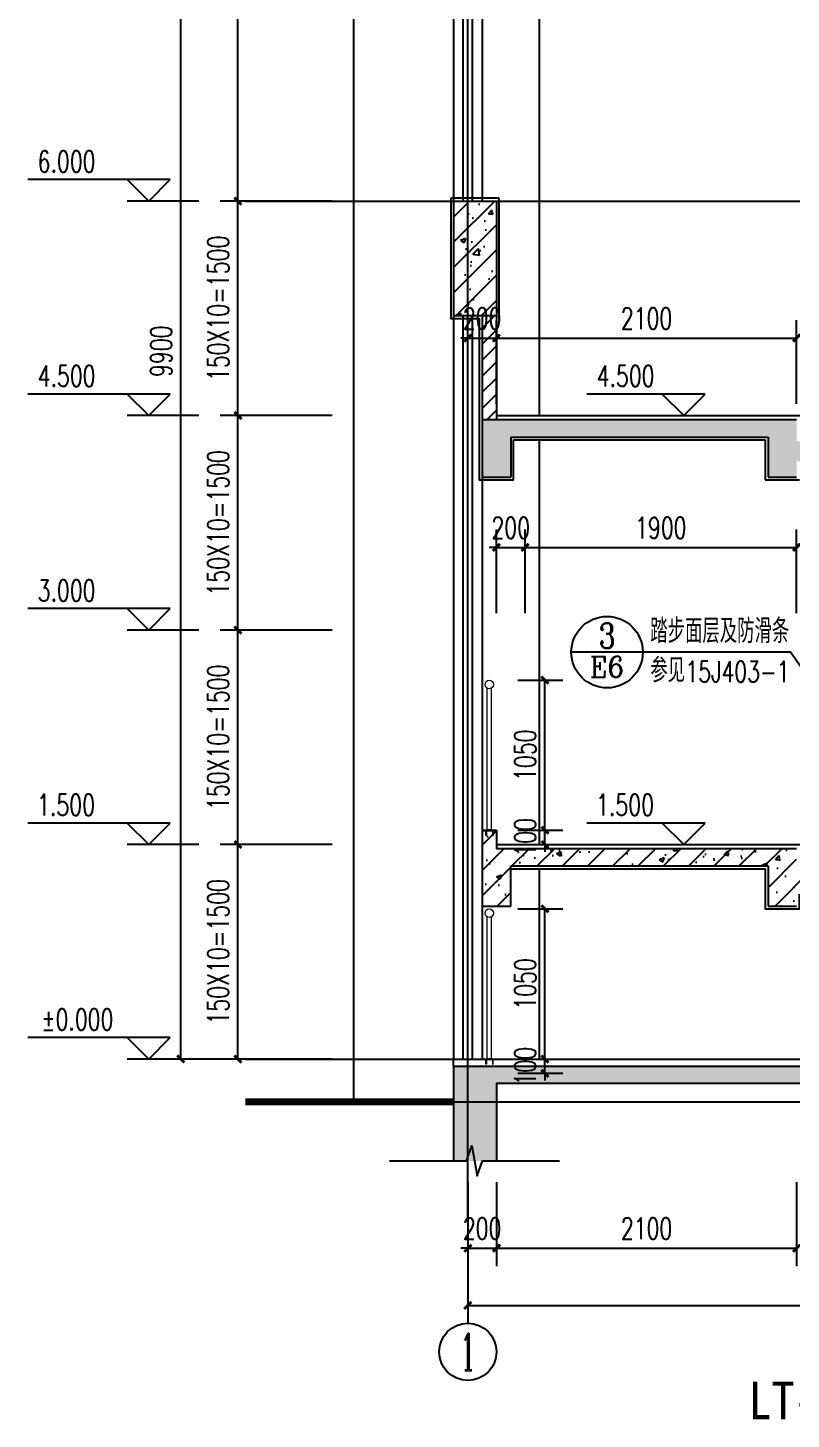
# Model space of a CAD drawing. Extents: x 1738711 to 2346805, y 1189731 to 2516152.
# Drawn here: x 2130583 to 2135924, y 1381618 to 1391349 of the extents above; entities that cross this region are included whole.
import ezdxf
from ezdxf.enums import TextEntityAlignment as Align

# ---------------------------------------------------------------- set-up
doc = ezdxf.new("R2010")
doc.units = 0
doc.header["$LTSCALE"] = 1000
doc.header["$MEASUREMENT"] = 0
doc.linetypes.add('复件 140224通州运河二期售楼部条件图_t3$0$X-ME SHAFT SH$0$X-B2$0$WATER_LINE', pattern=[0])
for name, color, linetype in [('AXIS', 3, 'Continuous'), ('AXIS_TEXT', 7, 'Continuous'), ('CONTINUOUS', 7, 'Continuous'), ('DIM_ELEV', 3, 'Continuous'), ('DIM_IDEN', 3, 'Continuous'), ('DIM_SYMB', 3, 'Continuous'), ('DOTE', 1, 'Continuous'), ('PUB_DIM', 3, 'Continuous'), ('PUB_HATCH', 8, 'Continuous'), ('PUB_TEXT', 7, 'Continuous'), ('WALL', 40, 'Continuous'), ('WINDOW', 144, 'Continuous'), ('切线', 35, 'Continuous'), ('看线', 8, 'Continuous')]:
    doc.layers.add(name, color=color, linetype=linetype)
doc.layers.add('填充', color=252, linetype='Continuous', lineweight=5)
doc.layers.add('栏杆', color=6, linetype='Continuous', lineweight=15)
doc.styles.add('_TCH_AXIS', font='COMPLEX', dxfattribs={"bigfont": 'GBCBIG'})
doc.styles.add('_TCH_DIM', font='SIMPLEX', dxfattribs={"bigfont": 'GBCBIG'})
doc.styles.add('_TCH_DIM_T3', font='SIMPLEX', dxfattribs={"width": 0.705882, "bigfont": 'GBCBIG'})
doc.styles.add('_TCH_LABEL', font='COMPLEX', dxfattribs={"bigfont": 'GBCBIG'})
doc.styles.add('COMPLEX', font='COMPLEX')
doc.styles.add('黑体', font='simhei_0.ttf', dxfattribs={"width": 0.9})
doc.dimstyles.new('_TCH_ARCH&&50', dxfattribs={"dimtxt": 148.75, "dimasz": 50, "dimexe": 125, "dimexo": 150, "dimgap": 63.125, "dimtad": 1, "dimdec": 0, "dimzin": 0, "dimdsep": 46, "dimtxsty": '_TCH_DIM_T3', "dimblk": 'ARCHTICK', "dimcen": 0.09, "dimclrt": 7, "dimazin": 2, "dimtfac": 1, "dimtdec": 0, "dimtix": 1, "dimtmove": 2, "dimatfit": 3, "dimfxl": 50, "dimtolj": 1, "dimtzin": 0, "dimarcsym": 0})

# ---------------------------------------------------------------- blocks, each defined once
blk = doc.blocks.new('gdfdgdfgdfbvfcxv')
at = {"layer": '填充'}
blk.add_line((264925, -67479), (264925, -67589), dxfattribs=at)
for points in [[(264919, -67480), (264829, -67480, -1), (264829, -67468), (264919, -67468)], [(264919, -67588), (264829, -67588, 1), (264829, -67600), (264919, -67600)]]:
    blk.add_lwpolyline(points, format="xyb", dxfattribs=at)
blk.add_lwpolyline([(264911, -67634), (264911, -67434), (264919, -67434), (264919, -67634)], close=True, dxfattribs=at)
blk.add_lwpolyline([(264911, -67634), (264911, -67434), (264919, -67434), (264919, -67634)], close=True, dxfattribs=at)
for centre, radius, start, end in [((264919, -67483), 4.5, 318.2388, 90), ((264915, -67488), 9.2, 330.3198, 59.7492), ((264919, -67495), 4.5, 318.2388, 90), ((264919, -67501), 4.5, 318.2388, 90), ((264919, -67507), 4.5, 318.2388, 90), ((264919, -67513), 4.5, 318.2388, 90), ((264919, -67519), 4.5, 318.2388, 90), ((264919, -67525), 4.5, 318.2388, 90), ((264919, -67531), 4.5, 318.2388, 90), ((264919, -67537), 4.5, 318.2388, 90), ((264919, -67543), 4.5, 318.2388, 90), ((264919, -67549), 4.5, 318.2388, 90), ((264919, -67555), 4.5, 318.2388, 90), ((264919, -67561), 4.5, 318.2388, 90), ((264919, -67567), 4.5, 318.2388, 90), ((264919, -67573), 4.5, 318.2388, 90), ((264919, -67579), 4.5, 318.2388, 90), ((264919, -67585), 4.5, 270, 90)]:
    blk.add_arc(centre, radius, start, end, dxfattribs=at)
blk = doc.blocks.new('_ArchTick')
at = {"color": 0, "linetype": 'ByBlock', "const_width": 0.4}
blk.add_lwpolyline([(-0.5, -0.5), (0.5, 0.5)], dxfattribs=at)
blk = doc.blocks.new('*D2079')
at = {"layer": 'Defpoints', "color": 0, "transparency": 16777216}
for p in [(2131653.2, 1394036.9), (2132461.8, 1394036.9), (2132461.8, 1384136.9)]:
    blk.add_point(p, dxfattribs=at)
at = {"layer": 'PUB_DIM', "color": 0, "lineweight": -2, "transparency": 16777216}
for p, q in [((2132311.8, 1394036.9), (2131528.2, 1394036.9)), ((2131653.2, 1384136.9), (2131653.2, 1394036.9)), ((2132311.8, 1384136.9), (2131528.2, 1384136.9))]:
    blk.add_line(p, q, dxfattribs=at)
at = {"layer": 'PUB_DIM', "color": 0, "lineweight": -2, "transparency": 16777216, "xscale": 50, "yscale": 50, "zscale": 50}
for p, rotation in [((2131653.2, 1394036.9), 90), ((2131653.2, 1384136.9), 270)]:
    blk.add_blockref('_ArchTick', p, dxfattribs=dict(at, rotation=rotation))
at = {"layer": 'PUB_DIM', "color": 7, "transparency": 16777216, "insert": (2131515.7, 1389086.9), "char_height": 148.75, "attachment_point": 5, "rotation": 90, "style": '_TCH_DIM_T3'}
blk.add_mtext('\\A1;9900', dxfattribs=at)
blk = doc.blocks.new('*D2080')
at = {"layer": 'Defpoints', "color": 0, "transparency": 16777216}
for p in [(2132053.2, 1385636.9), (2132861.8, 1385636.9), (2132861.8, 1384136.9)]:
    blk.add_point(p, dxfattribs=at)
at = {"layer": 'PUB_DIM', "color": 0, "lineweight": -2, "transparency": 16777216}
for p, q in [((2132711.8, 1385636.9), (2131928.2, 1385636.9)), ((2132053.2, 1384136.9), (2132053.2, 1385636.9)), ((2132711.8, 1384136.9), (2131928.2, 1384136.9))]:
    blk.add_line(p, q, dxfattribs=at)
at = {"layer": 'PUB_DIM', "color": 0, "lineweight": -2, "transparency": 16777216, "xscale": 50, "yscale": 50, "zscale": 50}
for p, rotation in [((2132053.2, 1385636.9), 90), ((2132053.2, 1384136.9), 270)]:
    blk.add_blockref('_ArchTick', p, dxfattribs=dict(at, rotation=rotation))
at = {"layer": 'PUB_DIM', "color": 7, "transparency": 16777216, "insert": (2131915.7, 1384886.9), "char_height": 148.75, "attachment_point": 5, "rotation": 90, "style": '_TCH_DIM_T3'}
blk.add_mtext('\\A1;150X10=1500', dxfattribs=at)
blk = doc.blocks.new('*D2081')
at = {"layer": 'Defpoints', "color": 0, "transparency": 16777216}
for p in [(2132053.2, 1387136.9), (2132861.8, 1387136.9), (2132861.8, 1385636.9)]:
    blk.add_point(p, dxfattribs=at)
at = {"layer": 'PUB_DIM', "color": 0, "lineweight": -2, "transparency": 16777216}
for p, q in [((2132711.8, 1387136.9), (2131928.2, 1387136.9)), ((2132053.2, 1385636.9), (2132053.2, 1387136.9)), ((2132711.8, 1385636.9), (2131928.2, 1385636.9))]:
    blk.add_line(p, q, dxfattribs=at)
at = {"layer": 'PUB_DIM', "color": 0, "lineweight": -2, "transparency": 16777216, "xscale": 50, "yscale": 50, "zscale": 50}
for p, rotation in [((2132053.2, 1387136.9), 90), ((2132053.2, 1385636.9), 270)]:
    blk.add_blockref('_ArchTick', p, dxfattribs=dict(at, rotation=rotation))
at = {"layer": 'PUB_DIM', "color": 7, "transparency": 16777216, "insert": (2131915.7, 1386386.9), "char_height": 148.75, "attachment_point": 5, "rotation": 90, "style": '_TCH_DIM_T3'}
blk.add_mtext('\\A1;150X10=1500', dxfattribs=at)
blk = doc.blocks.new('*D2082')
at = {"layer": 'Defpoints', "color": 0, "transparency": 16777216}
for p in [(2132053.2, 1388636.9), (2132861.8, 1388636.9), (2132861.8, 1387136.9)]:
    blk.add_point(p, dxfattribs=at)
at = {"layer": 'PUB_DIM', "color": 0, "lineweight": -2, "transparency": 16777216}
for p, q in [((2132711.8, 1388636.9), (2131928.2, 1388636.9)), ((2132053.2, 1387136.9), (2132053.2, 1388636.9)), ((2132711.8, 1387136.9), (2131928.2, 1387136.9))]:
    blk.add_line(p, q, dxfattribs=at)
at = {"layer": 'PUB_DIM', "color": 0, "lineweight": -2, "transparency": 16777216, "xscale": 50, "yscale": 50, "zscale": 50}
for p, rotation in [((2132053.2, 1388636.9), 90), ((2132053.2, 1387136.9), 270)]:
    blk.add_blockref('_ArchTick', p, dxfattribs=dict(at, rotation=rotation))
at = {"layer": 'PUB_DIM', "color": 7, "transparency": 16777216, "insert": (2131915.7, 1387886.9), "char_height": 148.75, "attachment_point": 5, "rotation": 90, "style": '_TCH_DIM_T3'}
blk.add_mtext('\\A1;150X10=1500', dxfattribs=at)
blk = doc.blocks.new('*D2083')
at = {"layer": 'Defpoints', "color": 0, "transparency": 16777216}
for p in [(2132053.2, 1390136.9), (2132861.8, 1390136.9), (2132861.8, 1388636.9)]:
    blk.add_point(p, dxfattribs=at)
at = {"layer": 'PUB_DIM', "color": 0, "lineweight": -2, "transparency": 16777216}
for p, q in [((2132711.8, 1390136.9), (2131928.2, 1390136.9)), ((2132053.2, 1388636.9), (2132053.2, 1390136.9)), ((2132711.8, 1388636.9), (2131928.2, 1388636.9))]:
    blk.add_line(p, q, dxfattribs=at)
at = {"layer": 'PUB_DIM', "color": 0, "lineweight": -2, "transparency": 16777216, "xscale": 50, "yscale": 50, "zscale": 50}
for p, rotation in [((2132053.2, 1390136.9), 90), ((2132053.2, 1388636.9), 270)]:
    blk.add_blockref('_ArchTick', p, dxfattribs=dict(at, rotation=rotation))
at = {"layer": 'PUB_DIM', "color": 7, "transparency": 16777216, "insert": (2131915.7, 1389386.9), "char_height": 148.75, "attachment_point": 5, "rotation": 90, "style": '_TCH_DIM_T3'}
blk.add_mtext('\\A1;150X10=1500', dxfattribs=at)
blk = doc.blocks.new('*D2084')
at = {"layer": 'Defpoints', "color": 0, "transparency": 16777216}
for p in [(2132053.2, 1394036.9), (2132861.8, 1394036.9), (2132861.8, 1390136.9)]:
    blk.add_point(p, dxfattribs=at)
at = {"layer": 'PUB_DIM', "color": 0, "lineweight": -2, "transparency": 16777216}
for p, q in [((2132711.8, 1394036.9), (2131928.2, 1394036.9)), ((2132053.2, 1390136.9), (2132053.2, 1394036.9)), ((2132711.8, 1390136.9), (2131928.2, 1390136.9))]:
    blk.add_line(p, q, dxfattribs=at)
at = {"layer": 'PUB_DIM', "color": 0, "lineweight": -2, "transparency": 16777216, "xscale": 50, "yscale": 50, "zscale": 50}
for p, rotation in [((2132053.2, 1394036.9), 90), ((2132053.2, 1390136.9), 270)]:
    blk.add_blockref('_ArchTick', p, dxfattribs=dict(at, rotation=rotation))
at = {"layer": 'PUB_DIM', "color": 7, "transparency": 16777216, "insert": (2131915.7, 1392086.9), "char_height": 148.75, "attachment_point": 5, "rotation": 90, "style": '_TCH_DIM_T3'}
blk.add_mtext('\\A1;3900', dxfattribs=at)
blk = doc.blocks.new('*D2085')
at = {"layer": 'Defpoints', "color": 0, "transparency": 16777216}
for p in [(2134061.8, 1387715), (2133861.8, 1387104.2), (2134061.8, 1387104.2)]:
    blk.add_point(p, dxfattribs=at)
at = {"layer": 'PUB_DIM', "color": 0, "lineweight": -2, "transparency": 16777216}
for p, q in [((2133861.8, 1387254.2), (2133861.8, 1387840)), ((2134061.8, 1387254.2), (2134061.8, 1387840)), ((2133861.8, 1387715), (2133811.8, 1387715)), ((2133861.8, 1387715), (2134061.8, 1387715)), ((2134061.8, 1387715), (2134111.8, 1387715))]:
    blk.add_line(p, q, dxfattribs=at)
at = {"layer": 'PUB_DIM', "color": 0, "lineweight": -2, "transparency": 16777216, "xscale": 50, "yscale": 50, "zscale": 50}
blk.add_blockref('_ArchTick', (2133861.8, 1387715), dxfattribs=at)
at = {"layer": 'PUB_DIM', "color": 0, "lineweight": -2, "transparency": 16777216, "xscale": 50, "yscale": 50, "zscale": 50, "rotation": 180}
blk.add_blockref('_ArchTick', (2134061.8, 1387715), dxfattribs=at)
at = {"layer": 'PUB_DIM', "color": 7, "transparency": 16777216, "insert": (2133961.8, 1387852.5), "char_height": 148.75, "attachment_point": 5, "style": '_TCH_DIM_T3'}
blk.add_mtext('\\A1;200', dxfattribs=at)
blk = doc.blocks.new('*D2086')
at = {"layer": 'Defpoints', "color": 0, "transparency": 16777216}
for p in [(2135961.8, 1387715), (2134061.8, 1387104.2), (2135961.8, 1387104.2)]:
    blk.add_point(p, dxfattribs=at)
at = {"layer": 'PUB_DIM', "color": 0, "lineweight": -2, "transparency": 16777216}
for p, q in [((2134061.8, 1387254.2), (2134061.8, 1387840)), ((2135961.8, 1387254.2), (2135961.8, 1387840)), ((2134061.8, 1387715), (2135961.8, 1387715))]:
    blk.add_line(p, q, dxfattribs=at)
at = {"layer": 'PUB_DIM', "color": 0, "lineweight": -2, "transparency": 16777216, "xscale": 50, "yscale": 50, "zscale": 50, "rotation": 180}
blk.add_blockref('_ArchTick', (2134061.8, 1387715), dxfattribs=at)
at = {"layer": 'PUB_DIM', "color": 0, "lineweight": -2, "transparency": 16777216, "xscale": 50, "yscale": 50, "zscale": 50}
blk.add_blockref('_ArchTick', (2135961.8, 1387715), dxfattribs=at)
at = {"layer": 'PUB_DIM', "color": 7, "transparency": 16777216, "insert": (2135011.8, 1387852.5), "char_height": 148.75, "attachment_point": 5, "style": '_TCH_DIM_T3'}
blk.add_mtext('\\A1;1900', dxfattribs=at)
blk = doc.blocks.new('*D2089')
at = {"layer": 'Defpoints', "color": 0, "transparency": 16777216}
for p in [(2133861.8, 1389179.1), (2133661.8, 1388568.4), (2133861.8, 1388568.4)]:
    blk.add_point(p, dxfattribs=at)
at = {"layer": 'PUB_DIM', "color": 0, "lineweight": -2, "transparency": 16777216}
for p, q in [((2133661.8, 1388718.4), (2133661.8, 1389304.1)), ((2133861.8, 1388718.4), (2133861.8, 1389304.1)), ((2133661.8, 1389179.1), (2133611.8, 1389179.1)), ((2133661.8, 1389179.1), (2133861.8, 1389179.1)), ((2133861.8, 1389179.1), (2133911.8, 1389179.1))]:
    blk.add_line(p, q, dxfattribs=at)
at = {"layer": 'PUB_DIM', "color": 0, "lineweight": -2, "transparency": 16777216, "xscale": 50, "yscale": 50, "zscale": 50}
blk.add_blockref('_ArchTick', (2133661.8, 1389179.1), dxfattribs=at)
at = {"layer": 'PUB_DIM', "color": 0, "lineweight": -2, "transparency": 16777216, "xscale": 50, "yscale": 50, "zscale": 50, "rotation": 180}
blk.add_blockref('_ArchTick', (2133861.8, 1389179.1), dxfattribs=at)
at = {"layer": 'PUB_DIM', "color": 7, "transparency": 16777216, "insert": (2133761.8, 1389316.6), "char_height": 148.75, "attachment_point": 5, "style": '_TCH_DIM_T3'}
blk.add_mtext('\\A1;200', dxfattribs=at)
blk = doc.blocks.new('*D2090')
at = {"layer": 'Defpoints', "color": 0, "transparency": 16777216}
for p in [(2135961.8, 1389179.1), (2133861.8, 1388568.4), (2135961.8, 1388568.4)]:
    blk.add_point(p, dxfattribs=at)
at = {"layer": 'PUB_DIM', "color": 0, "lineweight": -2, "transparency": 16777216}
for p, q in [((2133861.8, 1388718.4), (2133861.8, 1389304.1)), ((2135961.8, 1388718.4), (2135961.8, 1389304.1)), ((2133861.8, 1389179.1), (2135961.8, 1389179.1))]:
    blk.add_line(p, q, dxfattribs=at)
at = {"layer": 'PUB_DIM', "color": 0, "lineweight": -2, "transparency": 16777216, "xscale": 50, "yscale": 50, "zscale": 50, "rotation": 180}
blk.add_blockref('_ArchTick', (2133861.8, 1389179.1), dxfattribs=at)
at = {"layer": 'PUB_DIM', "color": 0, "lineweight": -2, "transparency": 16777216, "xscale": 50, "yscale": 50, "zscale": 50}
blk.add_blockref('_ArchTick', (2135961.8, 1389179.1), dxfattribs=at)
at = {"layer": 'PUB_DIM', "color": 7, "transparency": 16777216, "insert": (2134911.8, 1389316.6), "char_height": 148.75, "attachment_point": 5, "style": '_TCH_DIM_T3'}
blk.add_mtext('\\A1;2100', dxfattribs=at)
blk = doc.blocks.new('*D2097')
at = {"layer": 'Defpoints', "color": 0, "transparency": 16777216}
for p in [(2133861.8, 1385186.9), (2134201.1, 1385186.9), (2133861.8, 1384136.9)]:
    blk.add_point(p, dxfattribs=at)
at = {"layer": 'PUB_DIM', "color": 0, "lineweight": -2, "transparency": 16777216}
for p, q in [((2134011.8, 1385186.9), (2134326.1, 1385186.9)), ((2134201.1, 1384136.9), (2134201.1, 1385186.9)), ((2134011.8, 1384136.9), (2134326.1, 1384136.9))]:
    blk.add_line(p, q, dxfattribs=at)
at = {"layer": 'PUB_DIM', "color": 0, "lineweight": -2, "transparency": 16777216, "xscale": 50, "yscale": 50, "zscale": 50}
for p, rotation in [((2134201.1, 1385186.9), 90), ((2134201.1, 1384136.9), 270)]:
    blk.add_blockref('_ArchTick', p, dxfattribs=dict(at, rotation=rotation))
at = {"layer": 'PUB_DIM', "color": 7, "transparency": 16777216, "insert": (2134063.6, 1384661.9), "char_height": 148.75, "attachment_point": 5, "rotation": 90, "style": '_TCH_DIM_T3'}
blk.add_mtext('\\A1;1050', dxfattribs=at)
blk = doc.blocks.new('*D2098')
at = {"layer": 'Defpoints', "color": 0, "transparency": 16777216}
for p in [(2133861.8, 1384136.9), (2134201.1, 1384136.9), (2133861.8, 1384036.9)]:
    blk.add_point(p, dxfattribs=at)
at = {"layer": 'PUB_DIM', "color": 0, "lineweight": -2, "transparency": 16777216}
for p, q in [((2134011.8, 1384136.9), (2134326.1, 1384136.9)), ((2134201.1, 1384136.9), (2134201.1, 1384186.9)), ((2134201.1, 1384036.9), (2134201.1, 1384136.9)), ((2134011.8, 1384036.9), (2134326.1, 1384036.9)), ((2134201.1, 1384036.9), (2134201.1, 1383986.9))]:
    blk.add_line(p, q, dxfattribs=at)
at = {"layer": 'PUB_DIM', "color": 0, "lineweight": -2, "transparency": 16777216, "xscale": 50, "yscale": 50, "zscale": 50}
for p, rotation in [((2134201.1, 1384136.9), 270), ((2134201.1, 1384036.9), 90)]:
    blk.add_blockref('_ArchTick', p, dxfattribs=dict(at, rotation=rotation))
at = {"layer": 'PUB_DIM', "color": 7, "transparency": 16777216, "insert": (2134063.6, 1384086.9), "char_height": 148.75, "attachment_point": 5, "rotation": 90, "style": '_TCH_DIM_T3'}
blk.add_mtext('\\A1;100', dxfattribs=at)
blk = doc.blocks.new('*D2102')
at = {"layer": 'Defpoints', "color": 0, "transparency": 16777216}
for p in [(2133861.8, 1386786.9), (2134201.1, 1386786.9), (2133861.8, 1385736.9)]:
    blk.add_point(p, dxfattribs=at)
at = {"layer": 'PUB_DIM', "color": 0, "lineweight": -2, "transparency": 16777216}
for p, q in [((2134011.8, 1386786.9), (2134326.1, 1386786.9)), ((2134201.1, 1385736.9), (2134201.1, 1386786.9)), ((2134011.8, 1385736.9), (2134326.1, 1385736.9))]:
    blk.add_line(p, q, dxfattribs=at)
at = {"layer": 'PUB_DIM', "color": 0, "lineweight": -2, "transparency": 16777216, "xscale": 50, "yscale": 50, "zscale": 50}
for p, rotation in [((2134201.1, 1386786.9), 90), ((2134201.1, 1385736.9), 270)]:
    blk.add_blockref('_ArchTick', p, dxfattribs=dict(at, rotation=rotation))
at = {"layer": 'PUB_DIM', "color": 7, "transparency": 16777216, "insert": (2134063.6, 1386261.9), "char_height": 148.75, "attachment_point": 5, "rotation": 90, "style": '_TCH_DIM_T3'}
blk.add_mtext('\\A1;1050', dxfattribs=at)
blk = doc.blocks.new('*D2103')
at = {"layer": 'Defpoints', "color": 0, "transparency": 16777216}
for p in [(2133861.8, 1385736.9), (2134201.1, 1385736.9), (2133861.8, 1385636.9)]:
    blk.add_point(p, dxfattribs=at)
at = {"layer": 'PUB_DIM', "color": 0, "lineweight": -2, "transparency": 16777216}
for p, q in [((2134201.1, 1385736.9), (2134201.1, 1385786.9)), ((2134011.8, 1385736.9), (2134326.1, 1385736.9)), ((2134201.1, 1385636.9), (2134201.1, 1385736.9)), ((2134011.8, 1385636.9), (2134326.1, 1385636.9)), ((2134201.1, 1385636.9), (2134201.1, 1385586.9))]:
    blk.add_line(p, q, dxfattribs=at)
at = {"layer": 'PUB_DIM', "color": 0, "lineweight": -2, "transparency": 16777216, "xscale": 50, "yscale": 50, "zscale": 50}
for p, rotation in [((2134201.1, 1385736.9), 270), ((2134201.1, 1385636.9), 90)]:
    blk.add_blockref('_ArchTick', p, dxfattribs=dict(at, rotation=rotation))
at = {"layer": 'PUB_DIM', "color": 7, "transparency": 16777216, "insert": (2134063.6, 1385686.9), "char_height": 148.75, "attachment_point": 5, "rotation": 90, "style": '_TCH_DIM_T3'}
blk.add_mtext('\\A1;100', dxfattribs=at)
blk = doc.blocks.new('*D2104')
at = {"layer": 'Defpoints', "color": 0, "transparency": 16777216}
for p in [(2133661.8, 1383024.5), (2141761.8, 1383024.5), (2141761.8, 1382413.7)]:
    blk.add_point(p, dxfattribs=at)
at = {"layer": 'PUB_DIM', "color": 0, "lineweight": -2, "transparency": 16777216}
for p, q in [((2133661.8, 1382874.5), (2133661.8, 1382288.7)), ((2141761.8, 1382874.5), (2141761.8, 1382288.7)), ((2133661.8, 1382413.7), (2141761.8, 1382413.7))]:
    blk.add_line(p, q, dxfattribs=at)
at = {"layer": 'PUB_DIM', "color": 0, "lineweight": -2, "transparency": 16777216, "xscale": 50, "yscale": 50, "zscale": 50, "rotation": 180}
blk.add_blockref('_ArchTick', (2133661.8, 1382413.7), dxfattribs=at)
at = {"layer": 'PUB_DIM', "color": 0, "lineweight": -2, "transparency": 16777216, "xscale": 50, "yscale": 50, "zscale": 50}
blk.add_blockref('_ArchTick', (2141761.8, 1382413.7), dxfattribs=at)
at = {"layer": 'PUB_DIM', "color": 7, "transparency": 16777216, "insert": (2137711.8, 1382551.2), "char_height": 148.75, "attachment_point": 5, "style": '_TCH_DIM_T3'}
blk.add_mtext('\\A1;8100', dxfattribs=at)
blk = doc.blocks.new('*D2105')
at = {"layer": 'Defpoints', "color": 0, "transparency": 16777216}
for p in [(2133661.8, 1383424.5), (2133861.8, 1383424.5), (2133861.8, 1382813.7)]:
    blk.add_point(p, dxfattribs=at)
at = {"layer": 'PUB_DIM', "color": 0, "lineweight": -2, "transparency": 16777216}
for p, q in [((2133661.8, 1383274.5), (2133661.8, 1382688.7)), ((2133861.8, 1383274.5), (2133861.8, 1382688.7)), ((2133661.8, 1382813.7), (2133611.8, 1382813.7)), ((2133661.8, 1382813.7), (2133861.8, 1382813.7)), ((2133861.8, 1382813.7), (2133911.8, 1382813.7))]:
    blk.add_line(p, q, dxfattribs=at)
at = {"layer": 'PUB_DIM', "color": 0, "lineweight": -2, "transparency": 16777216, "xscale": 50, "yscale": 50, "zscale": 50}
blk.add_blockref('_ArchTick', (2133661.8, 1382813.7), dxfattribs=at)
at = {"layer": 'PUB_DIM', "color": 0, "lineweight": -2, "transparency": 16777216, "xscale": 50, "yscale": 50, "zscale": 50, "rotation": 180}
blk.add_blockref('_ArchTick', (2133861.8, 1382813.7), dxfattribs=at)
at = {"layer": 'PUB_DIM', "color": 7, "transparency": 16777216, "insert": (2133761.8, 1382951.2), "char_height": 148.75, "attachment_point": 5, "style": '_TCH_DIM_T3'}
blk.add_mtext('\\A1;200', dxfattribs=at)
blk = doc.blocks.new('*D2106')
at = {"layer": 'Defpoints', "color": 0, "transparency": 16777216}
for p in [(2133861.8, 1383424.5), (2135961.8, 1383424.5), (2135961.8, 1382813.7)]:
    blk.add_point(p, dxfattribs=at)
at = {"layer": 'PUB_DIM', "color": 0, "lineweight": -2, "transparency": 16777216}
for p, q in [((2133861.8, 1383274.5), (2133861.8, 1382688.7)), ((2135961.8, 1383274.5), (2135961.8, 1382688.7)), ((2133861.8, 1382813.7), (2135961.8, 1382813.7))]:
    blk.add_line(p, q, dxfattribs=at)
at = {"layer": 'PUB_DIM', "color": 0, "lineweight": -2, "transparency": 16777216, "xscale": 50, "yscale": 50, "zscale": 50, "rotation": 180}
blk.add_blockref('_ArchTick', (2133861.8, 1382813.7), dxfattribs=at)
at = {"layer": 'PUB_DIM', "color": 0, "lineweight": -2, "transparency": 16777216, "xscale": 50, "yscale": 50, "zscale": 50}
blk.add_blockref('_ArchTick', (2135961.8, 1382813.7), dxfattribs=at)
at = {"layer": 'PUB_DIM', "color": 7, "transparency": 16777216, "insert": (2134911.8, 1382951.2), "char_height": 148.75, "attachment_point": 5, "style": '_TCH_DIM_T3'}
blk.add_mtext('\\A1;2100', dxfattribs=at)
blk = doc.blocks.new('_AXISO')
blk.add_circle((0, 0), 0.5)
at = {"layer": 'AXIS_TEXT', "style": 'COMPLEX', "width": 1.041667}
blk.add_attdef('A', text='', height=0.56, dxfattribs=at).set_placement((-0.25, -0.28), (0.25, -0.28), align=Align.FIT)

msp = doc.modelspace()

# ---------------------------------------------------------------- hatches: boundary and pattern name
at = {"layer": 'PUB_HATCH', "linetype": '复件 140224通州运河二期售楼部条件图_t3$0$X-ME SHAFT SH$0$X-B2$0$WATER_LINE'}
h = msp.add_hatch(dxfattribs=at)
h.set_pattern_fill('钢筋混凝土', color=256, scale=50, style=0)
h.set_pattern_definition([(45, (211569.91, 25941.04), (-88.3883476, 88.3883476), []), (50, (211569.9, 25941.04), (358.63009, -31.376067), [37.5, -412.5]), (355, (211569.9, 25941.04), (-69.375667, 376.096067), [30, -330]), (100.4514, (211599.8, 25938.43), (289.25469, 344.71977), [31.870095, -350.571056]), (46.1842, (211569.9, 26041.04), (533.620524, -82.75951), [56.25, -618.75]), (96.6356, (211614.4, 26034.15), (467.33135, 487.05894), [47.80514, -525.8565]), (351.1842, (211569.9, 26041.04), (467.33097, 487.0593), [45, -495]), (21, (211619.9, 26016.04), (298.453526, -201.309445), [37.5, -412.5]), (326, (211619.9, 26016.04), (121.657666, 362.57502), [30, -330]), (71.4514, (211644.78, 25999.27), (420.111314, 161.26525), [31.870095, -350.571056]), (37.5, (211569.91, 25941.04), (6.079928, 166.446927), [0, -326, 0, -335, 0, -331.25]), (7.5, (211569.9, 25941.04), (131.534769, 197.205856), [0, -191, 0, -318.5, 0, -126.25]), (327.5, (211458.41, 25941.04), (266.911218, -11.277436), [0, -125, 0, -390, 0, -517.5]), (317.5, (211408.4, 25941.04), (291.593085, 50.052491), [0, -162.5, 0, -259, 0, -367.5])])
h.paths.add_polyline_path([(2133561.8, 1389336.9), (2133561.8, 1390136.9), (2133861.8, 1390136.9), (2133861.8, 1389336.9)])
h = msp.add_hatch(dxfattribs=at)
h.set_pattern_fill('ANSI31', color=256, scale=50, style=0)
h.set_pattern_definition([(45, (211769.91, 25941.04), (-56.1266008, 56.1266008), [])])
h.paths.add_polyline_path([(2133761.8, 1389336.9), (2133861.8, 1389336.9), (2133861.8, 1388606.9), (2133761.8, 1388606.9)])
h = msp.add_hatch(dxfattribs=at)
h.set_pattern_fill('钢筋混凝土', color=256, scale=50, style=0)
h.set_pattern_definition([(45, (2141986.96, 1386334.16), (-88.3883, 88.3883), []), (50, (2141986.96, 1386334.16), (358.63, -31.376), [37.5, -412.5]), (355, (2141986.96, 1386334.16), (-69.376, 376.096), [30, -330]), (100.4514, (2142016.84, 1386331.54), (289.255, 344.72), [31.87, -350.571]), (46.184, (2141986.96, 1386434.16), (533.62, -82.76), [56.25, -618.75]), (96.6356, (2142031.4, 1386427.26), (467.33, 487.06), [47.805, -525.856]), (351.184, (2141986.96, 1386434.16), (467.33, 487.06), [45, -495]), (21, (2142036.96, 1386409.16), (298.454, -201.309), [37.5, -412.5]), (326, (2142036.96, 1386409.16), (121.658, 362.575), [30, -330]), (71.4514, (2142061.83, 1386392.38), (420.111, 161.265), [31.87, -350.571]), (37.5, (2141986.96, 1386334.16), (6.08, 166.447), [0, -326, 0, -335, 0, -331.25]), (7.5, (2141986.96, 1386334.16), (131.5348, 197.206), [0, -191, 0, -318.5, 0, -126.25]), (327.5, (2141875.46, 1386334.16), (266.9112, -11.2774), [0, -125, 0, -390, 0, -517.5]), (317.5, (2141825.46, 1386334.16), (291.593, 50.0525), [0, -162.5, 0, -259, 0, -367.5])])
h.paths.add_polyline_path([(2142061.8, 1386436.9), (2141861.8, 1386436.9), (2141861.8, 1386236.9), (2142061.8, 1386236.9)])
h.paths.add_polyline_path([(2133761.8, 1388606.9), (2133761.8, 1388206.9), (2133961.8, 1388206.9), (2133961.8, 1388486.9), (2135761.8, 1388486.9), (2135761.8, 1388206.9), (2135961.8, 1388206.9), (2135961.8, 1388322.8), (2138661.8, 1386972.8), (2138661.8, 1386706.9), (2138861.8, 1386706.9), (2138861.8, 1386986.9), (2141861.8, 1386986.9), (2141861.8, 1386706.9), (2142061.8, 1386706.9), (2142061.8, 1387106.9), (2138661.8, 1387106.9), (2138661.8, 1387256.9), (2138361.8, 1387256.9), (2138361.8, 1387406.9), (2138061.8, 1387406.9), (2138061.8, 1387556.9), (2137761.8, 1387556.9), (2137761.8, 1387706.9), (2137461.8, 1387706.9), (2137461.8, 1387856.9), (2137161.8, 1387856.9), (2137161.8, 1388006.9), (2136861.8, 1388006.9), (2136861.8, 1388156.9), (2136561.8, 1388156.9), (2136561.8, 1388306.9), (2136261.8, 1388306.9), (2136261.8, 1388456.9), (2135961.8, 1388456.9), (2135961.8, 1388606.9)])
h = msp.add_hatch(dxfattribs=at)
h.set_pattern_fill('钢筋混凝土', color=256, scale=50, style=0)
h.set_pattern_definition([(45, (193593.49, -40469.55), (-88.3883476, 88.3883476), []), (50, (193593.5, -40469.55), (358.63009, -31.376067), [37.5, -412.5]), (355, (193593.5, -40469.55), (-69.375667, 376.096067), [30, -330]), (100.4514, (193623.37, -40472.16), (289.25469, 344.71977), [31.870095, -350.571056]), (46.1842, (193593.5, -40369.55), (533.620524, -82.75951), [56.25, -618.75]), (96.6356, (193637.96, -40376.44), (467.33135, 487.05894), [47.80514, -525.8565]), (351.1842, (193593.5, -40369.55), (467.33097, 487.0593), [45, -495]), (21, (193643.5, -40394.55), (298.453526, -201.309445), [37.5, -412.5]), (326, (193643.5, -40394.55), (121.657666, 362.57502), [30, -330]), (71.4514, (193668.36, -40411.32), (420.111314, 161.26525), [31.870095, -350.571056]), (37.5, (193593.49, -40469.55), (6.079928, 166.446927), [0, -326, 0, -335, 0, -331.25]), (7.5, (193593.49, -40469.55), (131.534769, 197.205856), [0, -191, 0, -318.5, 0, -126.25]), (327.5, (193481.99, -40469.55), (266.911218, -11.277436), [0, -125, 0, -390, 0, -517.5]), (317.5, (193431.99, -40469.55), (291.593085, 50.052491), [0, -162.5, 0, -259, 0, -367.5])])
h.paths.add_polyline_path([(2133761.8, 1385736.9), (2133761.8, 1385206.9), (2133961.8, 1385206.9), (2133961.8, 1385486.9), (2135761.8, 1385486.9), (2135761.8, 1385206.9), (2135961.8, 1385206.9), (2135961.8, 1385322.8), (2138433.5, 1384086.9), (2138661.8, 1384086.9), (2138661.8, 1384256.9), (2138361.8, 1384256.9), (2138361.8, 1384406.9), (2138061.8, 1384406.9), (2138061.8, 1384556.9), (2137761.8, 1384556.9), (2137761.8, 1384706.9), (2137461.8, 1384706.9), (2137461.8, 1384856.9), (2137161.8, 1384856.9), (2137161.8, 1385006.9), (2136861.8, 1385006.9), (2136861.8, 1385156.9), (2136561.8, 1385156.9), (2136561.8, 1385306.9), (2136261.8, 1385306.9), (2136261.8, 1385456.9), (2135961.8, 1385456.9), (2135961.8, 1385606.9), (2133861.8, 1385606.9), (2133861.8, 1385736.9)])
h = msp.add_hatch(dxfattribs=at)
h.set_pattern_fill('钢筋混凝土', color=256, scale=50, style=0)
h.set_pattern_definition([(45, (211569.91, 25941.04), (-88.3883476, 88.3883476), []), (50, (211569.9, 25941.04), (358.63009, -31.376067), [37.5, -412.5]), (355, (211569.9, 25941.04), (-69.375667, 376.096067), [30, -330]), (100.4514, (211599.8, 25938.43), (289.25469, 344.71977), [31.870095, -350.571056]), (46.1842, (211569.9, 26041.04), (533.620524, -82.75951), [56.25, -618.75]), (96.6356, (211614.4, 26034.15), (467.33135, 487.05894), [47.80514, -525.8565]), (351.1842, (211569.9, 26041.04), (467.33097, 487.0593), [45, -495]), (21, (211619.9, 26016.04), (298.453526, -201.309445), [37.5, -412.5]), (326, (211619.9, 26016.04), (121.657666, 362.57502), [30, -330]), (71.4514, (211644.78, 25999.27), (420.111314, 161.26525), [31.870095, -350.571056]), (37.5, (211569.91, 25941.04), (6.079928, 166.446927), [0, -326, 0, -335, 0, -331.25]), (7.5, (211569.9, 25941.04), (131.534769, 197.205856), [0, -191, 0, -318.5, 0, -126.25]), (327.5, (211458.41, 25941.04), (266.911218, -11.277436), [0, -125, 0, -390, 0, -517.5]), (317.5, (211408.4, 25941.04), (291.593085, 50.052491), [0, -162.5, 0, -259, 0, -367.5])])
h.paths.add_polyline_path([(2133561.8, 1383424.5), (2133561.8, 1384086.9), (2142841.8, 1384086.9), (2142841.8, 1383966.9), (2141911.8, 1383966.9), (2141911.8, 1383424.5), (2141611.8, 1383424.5), (2141611.8, 1383966.9), (2138861.8, 1383966.9), (2138861.8, 1383686.9), (2138661.8, 1383686.9), (2138661.8, 1383966.9), (2133861.8, 1383966.9), (2133861.8, 1383424.5)])

# ---------------------------------------------------------------- linework, layer by layer
at = {"layer": 'AXIS'}
msp.add_line((2133661.8, 1382788.7), (2133661.8, 1382288.7), dxfattribs=at)
at = {"layer": 'DIM_ELEV'}
for p, q in [((2131579, 1390286.9), (2130583, 1390286.9)), ((2131429, 1390136.9), (2131279, 1390286.9)), ((2131429, 1390136.9), (2131579, 1390286.9)), ((2131779, 1390136.9), (2131279, 1390136.9)), ((2131579, 1388786.9), (2130583, 1388786.9)), ((2131429, 1388636.9), (2131279, 1388786.9)), ((2131429, 1388636.9), (2131579, 1388786.9)), ((2135322.1, 1388786.9), (2134494, 1388786.9)), ((2135172.1, 1388636.9), (2135022.1, 1388786.9)), ((2135172.1, 1388636.9), (2135322.1, 1388786.9)), ((2131779, 1388636.9), (2131279, 1388636.9)), ((2131579, 1387286.9), (2130583, 1387286.9)), ((2131429, 1387136.9), (2131279, 1387286.9)), ((2131429, 1387136.9), (2131579, 1387286.9)), ((2131779, 1387136.9), (2131279, 1387136.9)), ((2131579, 1385786.9), (2130583, 1385786.9)), ((2131429, 1385636.9), (2131279, 1385786.9)), ((2131429, 1385636.9), (2131579, 1385786.9)), ((2135322.1, 1385786.9), (2134494, 1385786.9)), ((2135172.1, 1385636.9), (2135022.1, 1385786.9)), ((2135172.1, 1385636.9), (2135322.1, 1385786.9)), ((2131779, 1385636.9), (2131279, 1385636.9)), ((2131579, 1384286.9), (2130583, 1384286.9)), ((2131429, 1384136.9), (2131279, 1384286.9)), ((2131429, 1384136.9), (2131579, 1384286.9)), ((2131779, 1384136.9), (2131279, 1384136.9))]:
    msp.add_line(p, q, dxfattribs=at)
at = {"layer": 'DIM_IDEN'}
for p, q in [((2134885.7, 1386982.3), (2134385.7, 1386982.3)), ((2135918.2, 1386982.3), (2134885.7, 1386982.3)), ((2136504.1, 1386148.8), (2135918.2, 1386982.3))]:
    msp.add_line(p, q, dxfattribs=at)
msp.add_circle((2134635.7, 1386982.3), 250, dxfattribs=at)
at = {"layer": 'DIM_SYMB'}
msp.add_lwpolyline([(2133113.9, 1383424.5), (2133652.1, 1383424.5), (2133690.4, 1383529.5), (2133727.4, 1383319.5), (2133764.6, 1383424.5), (2134302.9, 1383424.5)], dxfattribs=at)
at = {"layer": 'DOTE'}
for p, q in [((2133661.8, 1383002.8), (2133661.8, 1395852)), ((2132105.5, 1390136.9), (2143312.6, 1390136.9)), ((2132105.5, 1384136.9), (2143312.6, 1384136.9)), ((2132105.5, 1383836.9), (2143312.6, 1383836.9))]:
    msp.add_line(p, q, dxfattribs=at)
at = {"layer": 'WALL'}
for p, q in [((2133561.8, 1390136.9), (2133861.8, 1390136.9)), ((2133561.8, 1390136.9), (2133561.8, 1389336.9)), ((2133861.8, 1390136.9), (2133861.8, 1389336.9)), ((2133561.8, 1389336.9), (2133861.8, 1389336.9)), ((2133761.8, 1389336.9), (2133761.8, 1388206.9)), ((2133861.8, 1389336.9), (2133861.8, 1388606.9)), ((2135961.8, 1388606.9), (2133761.8, 1388606.9)), ((2133961.8, 1388486.9), (2135761.8, 1388486.9)), ((2133961.8, 1388486.9), (2133961.8, 1388206.9)), ((2135761.8, 1388486.9), (2135761.8, 1388206.9)), ((2133761.8, 1388206.9), (2133961.8, 1388206.9)), ((2135761.8, 1388206.9), (2135961.8, 1388206.9)), ((2133761.8, 1385736.9), (2133761.8, 1385206.9)), ((2133761.8, 1385736.9), (2133861.8, 1385736.9)), ((2133861.8, 1385736.9), (2133861.8, 1385606.9)), ((2135961.8, 1385606.9), (2133861.8, 1385606.9)), ((2133961.8, 1385486.9), (2135761.8, 1385486.9)), ((2133961.8, 1385206.9), (2133961.8, 1385486.9)), ((2135761.8, 1385486.9), (2135761.8, 1385206.9)), ((2133761.8, 1385206.9), (2133961.8, 1385206.9)), ((2135761.8, 1385206.9), (2135961.8, 1385206.9)), ((2133561.8, 1384086.9), (2142841.8, 1384086.9)), ((2133561.8, 1384086.9), (2133561.8, 1383424.5)), ((2133861.8, 1383966.9), (2138661.8, 1383966.9)), ((2133861.8, 1383966.9), (2133861.8, 1383424.5))]:
    msp.add_line(p, q, dxfattribs=at)
at = {"layer": 'WINDOW'}
for p, q in [((2133561.8, 1393136.9), (2133561.8, 1390136.9)), ((2133628.5, 1390136.9), (2133628.5, 1393136.9)), ((2133695.1, 1390136.9), (2133695.1, 1393136.9)), ((2133761.8, 1393136.9), (2133761.8, 1390136.9)), ((2133561.8, 1389336.9), (2133561.8, 1384136.9)), ((2133628.5, 1384136.9), (2133628.5, 1389336.9)), ((2133695.1, 1384136.9), (2133695.1, 1389336.9)), ((2133761.8, 1389336.9), (2133761.8, 1384136.9))]:
    msp.add_line(p, q, dxfattribs=at)
at = {"layer": '切线'}
for p, q in [((2133881.8, 1390156.9), (2133541.8, 1390156.9)), ((2133881.8, 1389316.9), (2133881.8, 1390156.9)), ((2133881.8, 1389316.9), (2133881.8, 1389316.9)), ((2133861.8, 1388636.9), (2135991.8, 1388636.9)), ((2133981.8, 1388466.9), (2135741.8, 1388466.9)), ((2135741.8, 1388466.9), (2135741.8, 1388186.9)), ((2135741.8, 1388186.9), (2135981.8, 1388186.9)), ((2133861.8, 1385636.9), (2135991.8, 1385636.9)), ((2133561.8, 1384136.9), (2138333.5, 1384136.9)), ((2133561.8, 1384086.9), (2133561.8, 1384136.9))]:
    msp.add_line(p, q, dxfattribs=at)
for points in [[(2133541.8, 1390156.9), (2133541.8, 1389316.9), (2133741.8, 1389316.9), (2133741.8, 1388186.9), (2133981.8, 1388186.9), (2133981.8, 1388466.9)], [(2133961.8, 1385466.9), (2135741.8, 1385466.9), (2135741.8, 1385186.9), (2135981.8, 1385186.9), (2135981.8, 1385290.4)]]:
    msp.add_lwpolyline(points, dxfattribs=at)
at = {"layer": '切线', "const_width": 50}
msp.add_lwpolyline([(2133561.8, 1383836.9), (2132105.5, 1383836.9)], dxfattribs=at)
at = {"layer": '栏杆', "color": 6, "ltscale": 100}
for points in [[(2133796.8, 1385738.9), (2133796.8, 1386731)], [(2133826.8, 1385738.9), (2133826.8, 1386731)], [(2133796.8, 1384138.9), (2133796.8, 1385131)], [(2133826.8, 1384138.9), (2133826.8, 1385131)]]:
    msp.add_lwpolyline(points, dxfattribs=at)
for centre in [(2133811.8, 1386756.9), (2133811.8, 1385156.9)]:
    msp.add_circle(centre, 30, dxfattribs=at)
at = {"layer": '看线'}
for p, q in [((2134161.8, 1393866.9), (2134161.8, 1388636.9)), ((2132861.8, 1393136.9), (2132861.8, 1383836.9)), ((2134161.8, 1388466.9), (2134161.8, 1385636.9)), ((2134161.8, 1385466.9), (2134161.8, 1384136.9))]:
    msp.add_line(p, q, dxfattribs=at)

# ---------------------------------------------------------------- block references
at = {"layer": 'AXIS'}
ref = msp.add_blockref('_AXISO', (2133661.8, 1382088.7), dxfattribs=dict(at, xscale=400, yscale=400, zscale=400))
ref.add_attrib('A', '1', dxfattribs={"layer": 'AXIS_TEXT', "ltscale": 0.5, "height": 257.4, "style": '_TCH_AXIS'}).set_placement((2133606.6, 1381960.1), (2133716.9, 1381960.1), align=Align.FIT)
at = {"layer": 'CONTINUOUS', "xscale": -0.384000000001397, "yscale": 0.384000000001397, "zscale": 0.384000000001397, "rotation": 270}
for p in [(2159746.1, 1284008), (2159746.1, 1282408)]:
    msp.add_blockref('gdfdgdfgdfbvfcxv', p, dxfattribs=at)

# ---------------------------------------------------------------- texts
at = {"layer": 'PUB_TEXT', "color": 7}
for s, height, style, width, p in [('6.000', 148.75, '_TCH_DIM', 0.705882, (2130652, 1390339.4)), ('4.500', 148.75, '_TCH_DIM', 0.705882, (2130652, 1388839.4)), ('4.500', 148.75, '_TCH_DIM', 0.705882, (2134563, 1388839.4)), ('3.000', 148.75, '_TCH_DIM', 0.705882, (2130652, 1387339.4)), ('15J403-1', 148.75, '_TCH_DIM', 0.705882, (2135183.9, 1386771.6)), ('1.500', 148.75, '_TCH_DIM', 0.705882, (2130648, 1385839.4)), ('1.500', 148.75, '_TCH_DIM', 0.705882, (2134559, 1385839.4)), ('%%P0.000', 148.75, '_TCH_DIM', 0.705882, (2130678, 1384339.4)), ('LT-4', 262.87, '黑体', 0.9, (2135625.5, 1381618))]:
    msp.add_text(s, height=height, dxfattribs=dict(at, style=style, width=width)).set_placement(p)
at = {"layer": 'PUB_TEXT', "color": 7, "style": '_TCH_DIM'}
for s, p in [('踏步面层及防滑条', (2134938.2, 1387046)), ('参见', (2134938.2, 1386771.6))]:
    msp.add_text(s, height=168.79, dxfattribs=at).set_placement(p)
at = {"layer": 'PUB_TEXT', "color": 7, "style": '_TCH_LABEL'}
for s, height, p, p2 in [('3', 174, (2134577.7, 1387010), (2134693.7, 1387010)), ('E6', 144.93, (2134514.9, 1386807.8), (2134756.4, 1386807.8))]:
    msp.add_text(s, height=height, dxfattribs=at).set_placement(p, p2, align=Align.FIT)

# ---------------------------------------------------------------- dimensions: what is measured, and where the dimension line sits
at = {"layer": 'PUB_DIM'}
for p1, p2, distance, picture, middle in [((2132461.8, 1384136.9), (2132461.8, 1394036.9), 808.6, '*D2079', (2131515.7, 1389086.9)), ((2132861.8, 1390136.9), (2132861.8, 1394036.9), 808.6, '*D2084', (2131915.7, 1392086.9)), ((2133661.8, 1388568.4), (2133861.8, 1388568.4), 610.8, '*D2089', (2133761.8, 1389316.6)), ((2133861.8, 1388568.4), (2135961.8, 1388568.4), 610.8, '*D2090', (2134911.8, 1389316.6)), ((2133861.8, 1387104.2), (2134061.8, 1387104.2), 610.8, '*D2085', (2133961.8, 1387852.5)), ((2134061.8, 1387104.2), (2135961.8, 1387104.2), 610.8, '*D2086', (2135011.8, 1387852.5)), ((2133861.8, 1385736.9), (2133861.8, 1386786.9), -339.4, '*D2102', (2134063.6, 1386261.9)), ((2133861.8, 1385636.9), (2133861.8, 1385736.9), -339.4, '*D2103', (2134063.6, 1385686.9)), ((2133861.8, 1384136.9), (2133861.8, 1385186.9), -339.4, '*D2097', (2134063.6, 1384661.9)), ((2133861.8, 1384036.9), (2133861.8, 1384136.9), -339.4, '*D2098', (2134063.6, 1384086.9)), ((2133661.8, 1383424.5), (2133861.8, 1383424.5), -610.8, '*D2105', (2133761.8, 1382951.2)), ((2133861.8, 1383424.5), (2135961.8, 1383424.5), -610.8, '*D2106', (2134911.8, 1382951.2)), ((2133661.8, 1383024.5), (2141761.8, 1383024.5), -610.8, '*D2104', (2137711.8, 1382551.2))]:
    dim = msp.add_aligned_dim(p1=p1, p2=p2, distance=distance, dimstyle='_TCH_ARCH&&50', dxfattribs=at)
    dim.commit()
    dim.dimension.update_dxf_attribs({"geometry": picture, "text_midpoint": middle})
for p1, p2, picture, middle in [((2132861.8, 1388636.9), (2132861.8, 1390136.9), '*D2083', (2131915.7, 1389386.9)), ((2132861.8, 1387136.9), (2132861.8, 1388636.9), '*D2082', (2131915.7, 1387886.9)), ((2132861.8, 1385636.9), (2132861.8, 1387136.9), '*D2081', (2131915.7, 1386386.9)), ((2132861.8, 1384136.9), (2132861.8, 1385636.9), '*D2080', (2131915.7, 1384886.9))]:
    dim = msp.add_aligned_dim(p1=p1, p2=p2, distance=808.6, text='150X10=1500', dimstyle='_TCH_ARCH&&50', dxfattribs=at)
    dim.commit()
    dim.dimension.update_dxf_attribs({"geometry": picture, "text_midpoint": middle})

doc.saveas('drawing.dxf')
